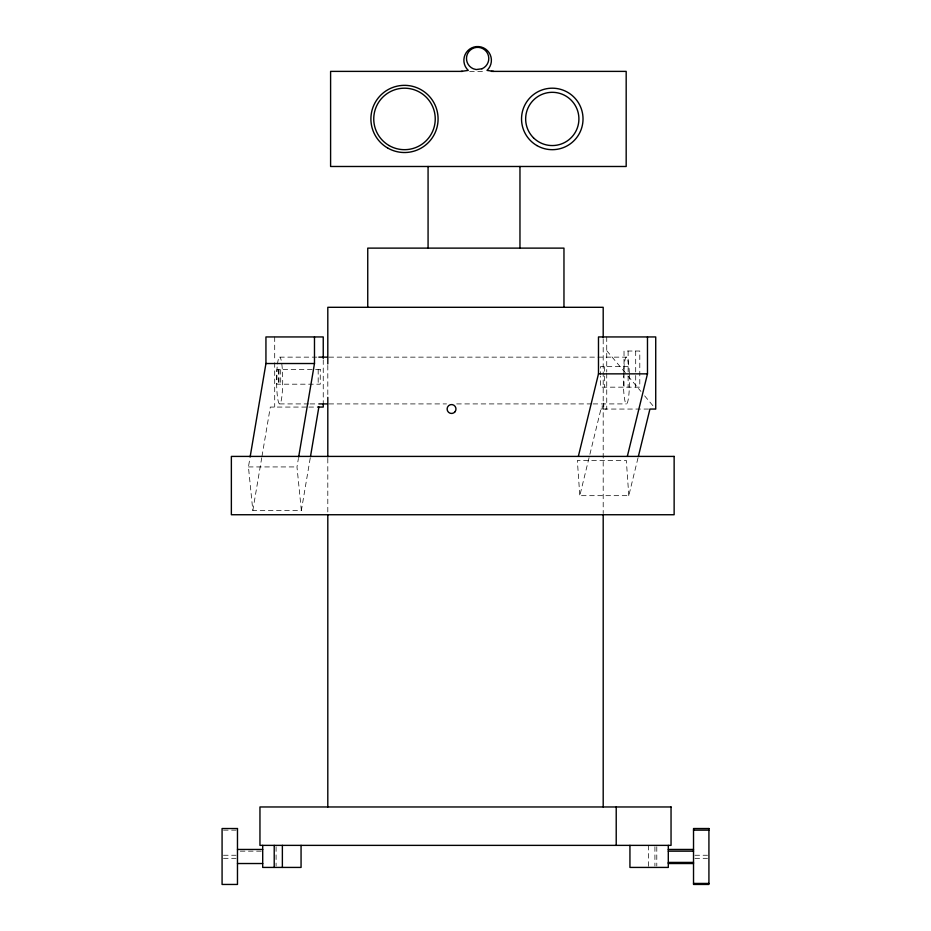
<?xml version="1.0" encoding="UTF-8"?>
<svg xmlns="http://www.w3.org/2000/svg" width="931" height="931" viewBox="0 0 931 931"><rect width="100%" height="100%" fill="white"/><g stroke="black" fill="none" stroke-linecap="round" stroke-linejoin="round"><path stroke-width="0.7" stroke-dasharray="4.66 3.49" d="M310.232 458.064L301.365 510.479L252.825 510.479L248.437 466.931L249.88 458.436M252.825 510.479L261.727 457.831M261.972 456.411L270.316 407.068L307.544 407.068M301.365 510.479L296.977 466.931L298.42 458.436M638.003 457.947L628.797 495.664L579.804 495.676L600.937 409.058L648.523 409.058M469.643 71.384L485.633 71.384M279.649 357.143L317.378 357.143M328.98 357.143L626.447 357.143M628.122 366.593L600.565 366.593L600.565 374.821M279.649 403.914L308.673 403.914M310.116 403.914L317.378 403.914M328.98 403.914L446.519 403.914M456.679 403.914L591.616 403.914M593.07 403.914L626.447 403.914M308.871 407.068L316.109 407.068M248.437 466.931L296.977 466.931M223.475 830.138L236.067 830.138M240.279 851.155L261.297 851.155M223.475 855.252L236.067 855.252M694.933 855.252L707.525 855.252M223.475 858.324L236.067 858.324M694.933 858.324L707.525 858.324M600.937 409.058L602.182 409.07L602.182 403.1M606.733 350.673L627.075 374.902M627.994 376.008L640.935 391.427M644.636 395.838L655.727 409.058M628.797 495.664L626.33 460.473L577.348 460.473L579.804 495.676M656.786 846.745L656.786 866.039M654.912 846.745L654.912 866.039M648.628 845.371L648.628 867.424M635.698 351.022L635.698 387.168M628.122 351.022L628.122 374.821M628.122 376.194L628.122 387.168M624.026 372.086L624.026 351.022L639.795 351.022L639.795 387.168L600.565 387.168L600.565 376.194M624.026 373.447L624.026 387.168M606.733 336.941L606.733 372.028M606.733 373.459L606.744 409.058L603.765 409.07L603.765 403.1M604.661 366.593L604.661 374.821M604.661 376.194L604.661 387.168M603.195 339.256L603.195 513.563M327.805 365.406L327.805 397.362M327.805 458.366L327.805 513.563M323.243 359.843L323.243 402.774M318.181 369.549L318.181 384.189M280.697 369.549L280.697 384.189M279.009 369.549L279.009 384.189M278.613 369.549L278.613 384.189M276.088 846.745L276.088 866.039M274.703 336.941L274.703 361.275M274.703 362.706L274.703 407.068M277.485 363.998A23.38 3.049 -90 0 1 281.174 360.274M281.802 363.998A23.38 3.049 -90 0 1 281.849 396.699A23.38 3.049 -90 0 1 277.589 397.77A23.38 3.049 -90 0 1 277.357 365.103M629.333 373.017A23.38 3.049 -90 0 0 628.6 363.998L627.971 360.274A23.38 3.049 90 0 0 624.282 363.998L623.805 368.839A23.38 3.049 -90 0 0 623.491 374.471M629.391 374.471A23.38 3.049 -90 0 1 626.528 403.903A23.38 3.049 -90 0 1 623.456 375.659M320.252 369.549L276.926 369.549L276.926 384.189L320.252 384.189L320.252 369.549"/><path stroke-width="1.4" d="M250.113 457.016L265.94 363.521L265.94 336.941L323.243 336.941L323.243 358.412M298.653 457.016L314.48 363.521L314.48 336.941M310.465 456.656L318.856 407.068M578.372 456.283L598.482 373.855L598.482 336.941L655.727 336.941L655.727 409.058L649.931 409.058L638.34 456.551M627.354 456.283L647.476 373.855L647.476 336.941M461.136 71.384L468.293 70.407A13.756 13.756 0 0 1 467.781 50.705A13.756 13.756 0 0 1 487.495 50.705A13.756 13.756 0 0 1 486.983 70.407L493.767 71.384M462.451 71.384L330.598 71.384L330.598 166.486L626.179 166.486L626.179 71.384L491.428 71.384M318.821 357.143L327.526 357.143M265.94 363.521L314.48 363.521M598.482 373.855L647.476 373.855M318.821 403.914L327.526 403.914M317.529 407.068L323.243 407.068L323.243 404.205M693.525 830.138L708.922 830.138M237.475 849.456L262.705 849.456M668.295 849.456L693.525 849.456M668.295 851.155L693.525 851.155M668.295 862.42L693.525 862.42M237.475 863.526L262.705 863.526M668.295 863.526L693.525 863.526M693.525 883.438L708.922 883.438M668.295 845.371L668.295 867.424L629.938 867.424L629.938 845.371M616.217 806.968L616.217 845.371M603.195 337.802L603.195 307.3L327.805 307.3L327.805 363.951M603.195 515.006L603.195 806.968M563.965 307.3L563.965 248.123L367.745 248.123L367.745 307.3M519.964 166.486L519.964 248.123M428.074 166.486L428.074 248.123M327.805 397.362L327.805 456.912M327.805 515.006L327.805 806.968M301.062 845.371L301.062 867.424L262.705 867.424L262.705 845.371M282.372 845.371L282.372 867.424M274.214 845.371L274.214 867.424M481.921 68.789L476.195 69.546L473.379 68.801A11.149 11.149 0 0 1 468.782 51.717A11.149 11.149 0 0 1 486.471 51.694A11.149 11.149 0 0 1 481.921 68.789M674.137 456.411L231.365 456.411L231.365 514.738L674.137 514.738L674.137 456.411M671.042 806.968L259.958 806.968L259.958 845.371L671.042 845.371L671.042 806.968M237.475 828.532L222.078 828.532L222.078 884.45L237.475 884.45L237.475 828.532M708.922 828.532L693.525 828.532L693.525 884.45L708.922 884.45L708.922 828.532M455.108 411.688A4.48 4.446 -90 0 0 452.059 404.566A4.48 4.446 -90 0 0 447.474 410.792A4.48 4.446 -90 0 0 455.108 411.688M389.123 145.562A30.746 30.746 0 0 0 435.243 118.935A30.746 30.746 0 0 0 389.123 92.309A30.746 30.746 0 0 0 389.123 145.562M533.451 137.765A26.627 26.627 0 0 0 578 125.825A26.627 26.627 0 0 0 545.391 93.216A26.627 26.627 0 0 0 533.451 137.765M536.908 145.562A30.746 30.746 0 0 0 583.027 118.935A30.746 30.746 0 0 0 536.908 92.309A30.746 30.746 0 0 0 536.908 145.562M387.692 148.029A33.597 33.597 0 0 0 438.082 118.935A33.597 33.597 0 0 0 387.692 89.842A33.597 33.597 0 0 0 387.692 148.029"/></g></svg>
